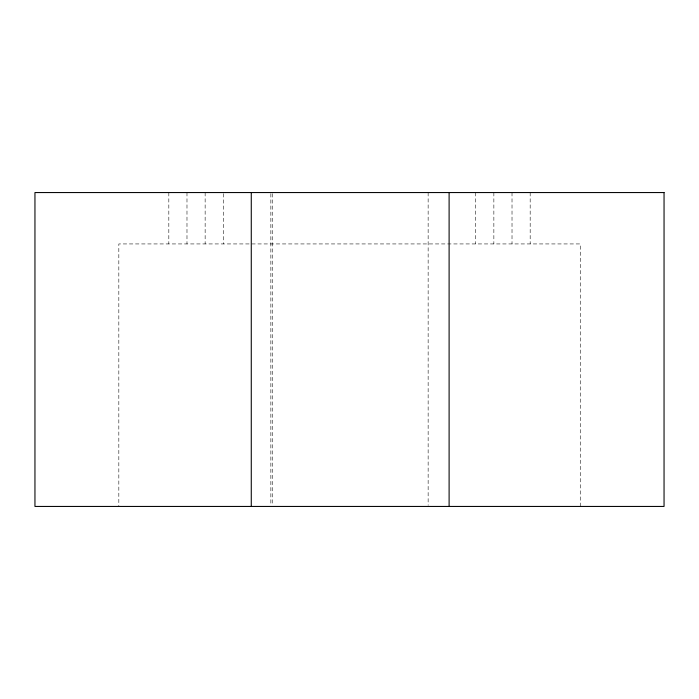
<?xml version="1.0" encoding="UTF-8"?>
<svg xmlns="http://www.w3.org/2000/svg" width="699" height="699" viewBox="0 0 699 699"><rect width="100%" height="100%" fill="white"/><g stroke="black" fill="none" stroke-linecap="round" stroke-linejoin="round"><path stroke-width="0.52" stroke-dasharray="3.5 2.62" d="M580.257 506.443L580.257 243.934L118.83 243.934L118.83 506.443M530.174 192.557L530.174 243.934M512.018 192.557L512.018 243.934M493.861 192.557L493.861 243.934M475.32 192.557L475.32 243.934M428.137 192.557L428.137 505.351M272.243 193.649L272.243 505.351M270.863 193.649L270.863 505.351M223.68 193.632L223.68 243.934M205.139 192.557L205.139 243.934M186.983 192.557L186.983 243.934M168.826 192.557L168.826 243.934"/><path stroke-width="1.05" d="M449.108 192.557L449.108 506.443M251.273 192.557L251.273 506.443M664.05 192.557L34.95 192.557L34.95 506.443L664.05 506.443L664.05 192.557"/></g></svg>
